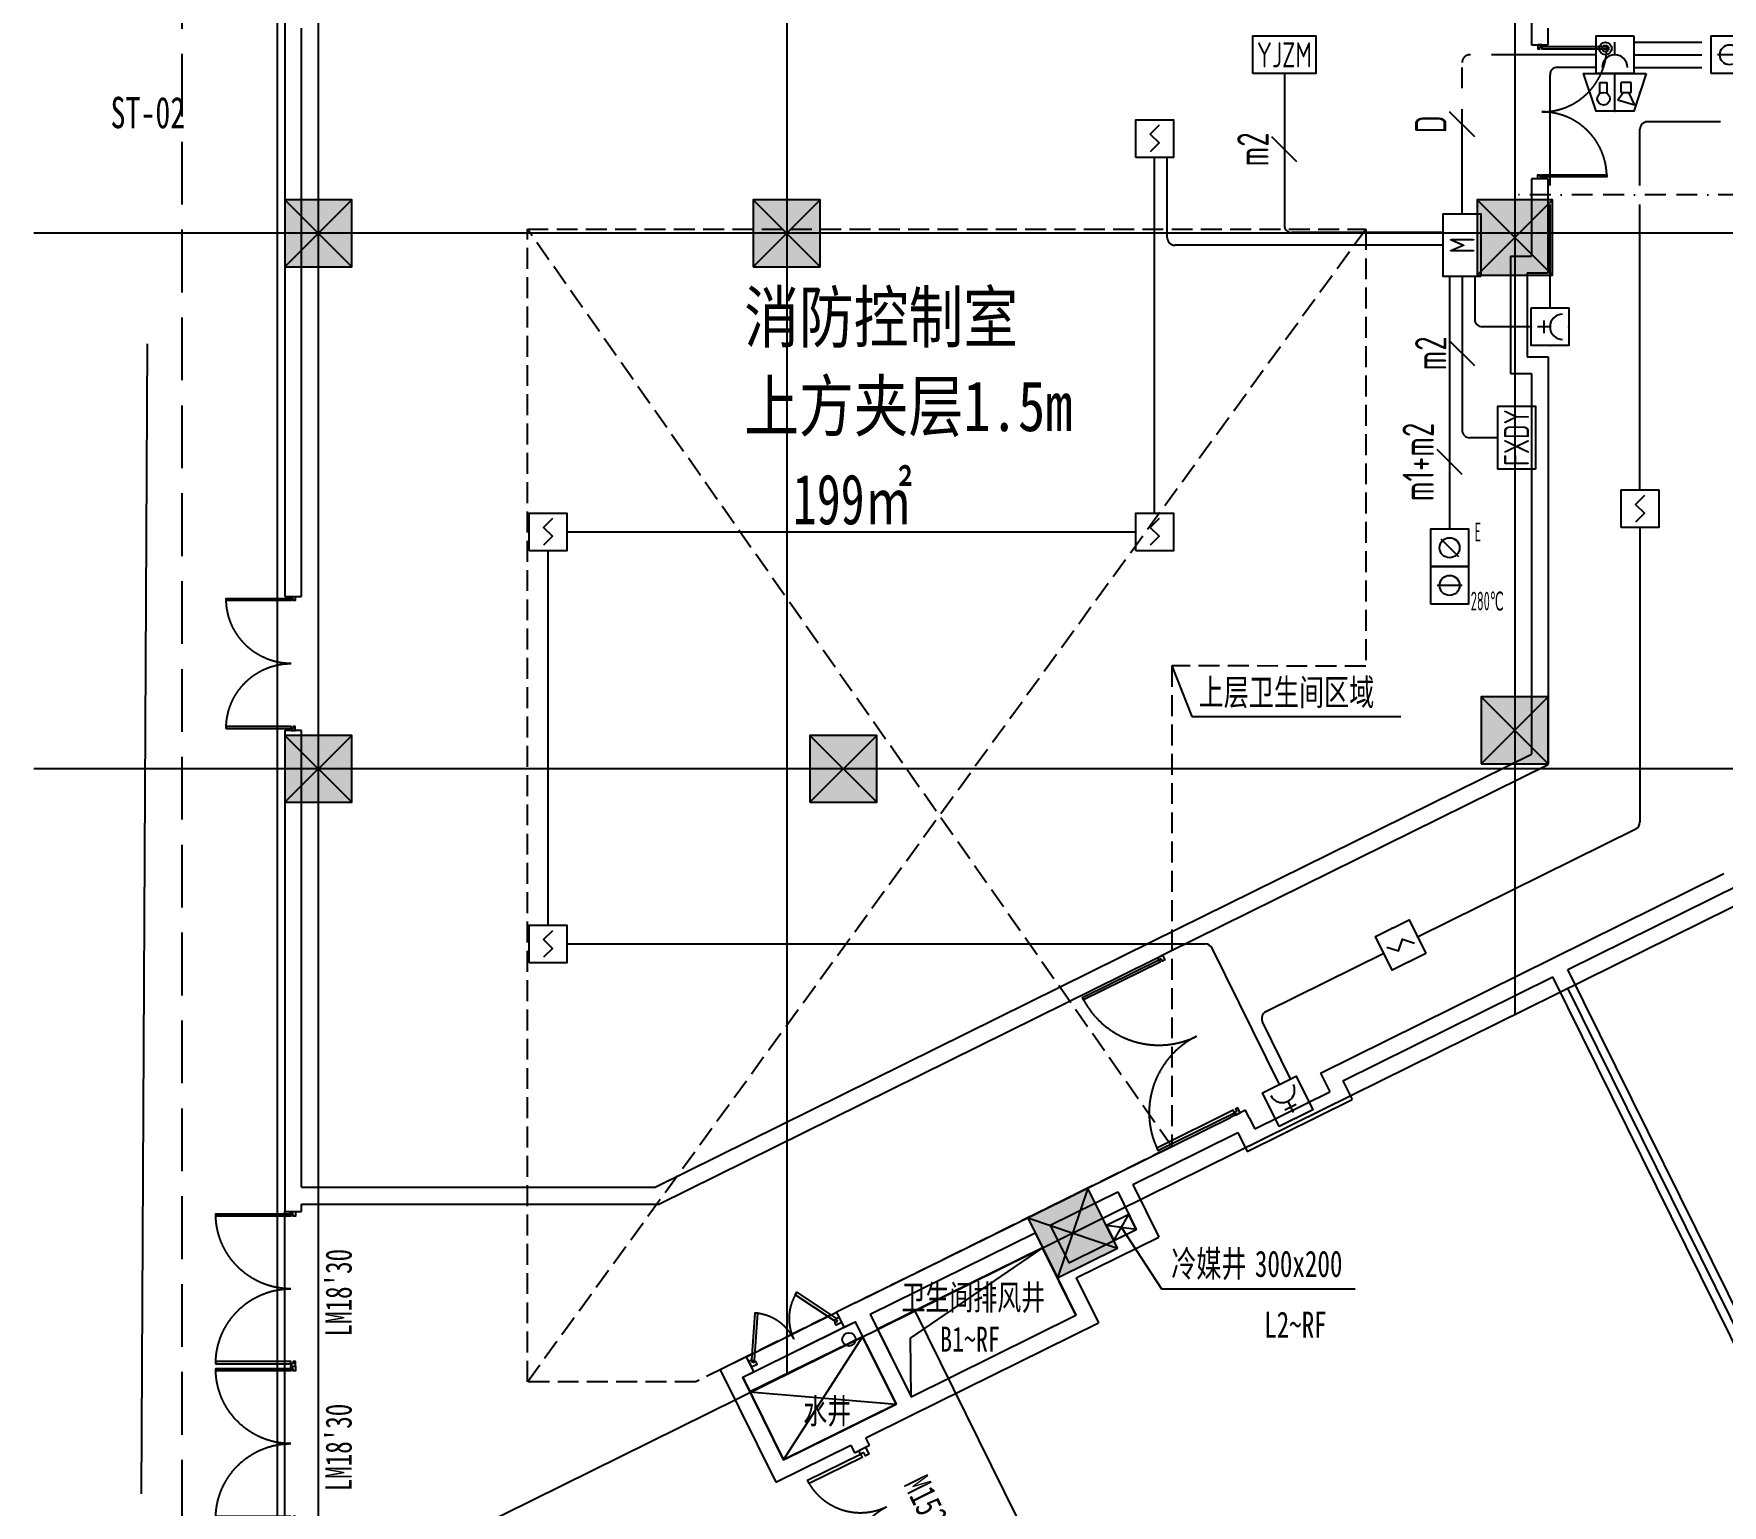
# Model space of a CAD drawing. Header units: millimetres. Extents: x -99490 to 495010, y -402480 to 18020.
# Drawn here: x 83477 to 103656, y -199505 to -181923 of the extents above; entities that cross this region are included whole.
import ezdxf
from ezdxf.enums import TextEntityAlignment as Align

# ---------------------------------------------------------------- set-up
doc = ezdxf.new("R2010")
doc.units = ezdxf.units.MM
doc.header["$LTSCALE"] = 1000
for name, pattern in [('__覆盖_A10-二层平面工作区_TEN25C3T$0$DASH', [0.35, 0.25, -0.1]), ('__覆盖_A10-二层平面工作区_TEN25C3T$0$HIDDEN', [9.525, 6.35, -3.175]), ('BORDER', [1.75, 0.5, -0.25, 0.5, -0.25, 0, -0.25]), ('CENTER', [2, 1.25, -0.25, 0.25, -0.25]), ('HIDDEN', [9.525, 6.35, -3.175])]:
    doc.linetypes.add(name, pattern=pattern)
for name, color, linetype in [('__覆盖_A10-二层平面工作区_TEN25C3T$0$__附着_A70-楼电梯B1F零件图_TEN25C3T_设计区_0$0$房间面积', 9, 'Continuous'), ('__覆盖_A10-二层平面工作区_TEN25C3T$0$AD-NUMB', 9, 'Continuous'), ('__覆盖_A10-二层平面工作区_TEN25C3T$0$AE-DOOR-INSD', 9, 'Continuous'), ('A-建筑底图', 9, 'Continuous'), ('C-XREF-EXT', 7, 'Continuous'), ('E-FAS-DEVC', 3, 'Continuous'), ('E-FAS-DIMS', 6, 'Continuous'), ('E-FAS-WIRE', 4, 'Continuous'), ('E-FAS-WIRE2', 4, 'CENTER'), ('E-FAS-WIRE5', 4, 'HIDDEN'), ('E-FAS-WIRE7', 4, 'BORDER'), ('E-UNIV-EL', 140, 'Continuous')]:
    doc.layers.add(name, color=color, linetype=linetype)
doc.styles.add('__覆盖_A10-二层平面工作区_TEN25C3T$0$__覆盖_A70-扶梯外参专项图纸_TEN25C3T_设计区$0$TH-STYLE1', font='Stfangso_0.ttf', dxfattribs={"width": 0.7})
doc.styles.add('__覆盖_A10-二层平面工作区_TEN25C3T$0$__附着_A70-楼电梯B1F零件图_TEN25C3T_设计区_0$0$TH-STYLE1', font='Stfangso_0.ttf', dxfattribs={"width": 0.7})
doc.styles.add('__覆盖_A10-二层平面工作区_TEN25C3T$0$STANDARD', font='Stfangso_0.ttf', dxfattribs={"width": 0.7})
doc.styles.add('__覆盖_A10-二层平面工作区_TEN25C3T$0$TH-STYLE1', font='Stfangso_0.ttf', dxfattribs={"width": 0.7})
doc.styles.add('_TEL_DIM', font='TSSDENG', dxfattribs={"width": 0.65, "height": 3.5, "bigfont": 'TSSDCHN'})
doc.styles.add('TH-STYLE3', font='tssdeng.shx', dxfattribs={"width": 0.65, "bigfont": 'tssdchn.shx'})

# ---------------------------------------------------------------- blocks, each defined once
blk = doc.blocks.new('E-BFAS610')
blk.add_lwpolyline([(-1.5, -1.5), (-1.5, 1.5), (1.5, 1.5), (1.5, -1.5)], close=True)
at = {"layer": 'E-UNIV-EL'}
for p, q in [((0, 0), (0, -1)), ((-0.5, -0.5), (0.5, -0.5))]:
    blk.add_line(p, q, dxfattribs=at)
blk.add_arc((0, 1), 1, 180, 0, dxfattribs=at)
blk = doc.blocks.new('$equip$00003445')
for p in [(0, 1.5), (-1.5, 0), (1.5, 0), (0, -1.5)]:
    blk.add_point(p)
at = {"rotation": 359.9996786081254}
blk.add_blockref('E-BFAS610', (0, 0), dxfattribs=at)
at = {"color": 7, "style": '_TEL_DIM', "flags": 1}
for tag in ['REMARK', 'A']:
    blk.add_attdef(tag, text='', height=0.01, dxfattribs=at).set_placement((0, 0), align=Align.MIDDLE_CENTER)
blk = doc.blocks.new('E-BFAS712')
blk.add_lwpolyline([(-1.5, -1.5), (-1.5, 1.5), (1.5, 1.5), (1.5, -1.5)], close=True)
at = {"layer": 'E-UNIV-EL'}
blk.add_line((1, 0), (-1, 0), dxfattribs=at)
blk.add_circle((0, 0), 0.8, dxfattribs=at)
at = {"layer": 'E-UNIV-EL', "style": 'TH-STYLE3', "width": 0.5}
blk.add_attdef('F', text='', height=1.5, dxfattribs=at).set_placement((3, -1.25), align=Align.MIDDLE)
blk = doc.blocks.new('E-BFAS730')
blk.add_lwpolyline([(-1.5, -1.5), (-1.5, 1.5), (1.5, 1.5), (1.5, -1.5)], close=True)
at = {"layer": 'E-UNIV-EL'}
blk.add_line((-0.71, 0.71), (0.71, -0.71), dxfattribs=at)
blk.add_circle((0, 0), 0.8, dxfattribs=at)
at = {"layer": 'E-UNIV-EL', "style": 'TH-STYLE3', "width": 0.5}
blk.add_attdef('F', text='', height=1.5, dxfattribs=at).set_placement((2.25, 1.25), align=Align.MIDDLE)
blk = doc.blocks.new('E-BFAS810')
blk.add_lwpolyline([(-2.5, -1.5), (-2.5, 1.5), (2.5, 1.5), (2.5, -1.5)], close=True)
at = {"layer": 'E-UNIV-EL', "style": 'TH-STYLE3', "width": 0.7}
blk.add_attdef('BOX', text='', height=2, dxfattribs=at).set_placement((0, 0), align=Align.MIDDLE)
blk = doc.blocks.new('E-BFAS212')
blk.add_lwpolyline([(-1.5, -1.5), (-1.5, 1.5), (1.5, 1.5), (1.5, -1.5)], close=True)
at = {"layer": 'E-UNIV-EL'}
blk.add_line((0, 0), (0, -1), dxfattribs=at)
for radius in [0.5, 0.25]:
    blk.add_circle((0.75, -0.5), radius, dxfattribs=at)
blk.add_arc((0, 1), 1, 180, 0, dxfattribs=at)
blk = doc.blocks.new('$equip$00003443')
at = {"layer": 'E-FAS-DEVC', "rotation": 359.9996786081254}
blk.add_blockref('E-BFAS212', (0, 0), dxfattribs=at)
blk = doc.blocks.new('E-BFAS330')
blk.add_lwpolyline([(-2.5, -1.5), (-1.5, 1.5), (1.5, 1.5), (2.5, -1.5)], close=True)
at = {"layer": 'E-UNIV-EL'}
for p, q in [((0, 1.5), (0, -1.5)), ((-1.56, 1), (-0.24, 0.6)), ((-1.1, 0), (-1.56, 1)), ((-0.5, 0), (-1.3, 0)), ((-1.3, 0), (-1.3, -0.8)), ((-0.7, 0), (-0.24, 0.6)), ((-0.5, 0), (-0.5, -0.8)), ((0.6, 0.1), (0.6, -0.8)), ((1.2, 0.1), (1.2, -0.8)), ((-1.3, -0.8), (-0.5, -0.8)), ((1.2, -0.8), (0.6, -0.8))]:
    blk.add_line(p, q, dxfattribs=at)
blk.add_circle((0.9, 0.5), 0.5, dxfattribs=at)
blk = doc.blocks.new('$equip$00003451')
for p in [(0, 3), (-2, 1.5), (2, 1.5), (0, 0)]:
    blk.add_point(p)
at = {"rotation": 359.9996786081254}
blk.add_blockref('E-BFAS330', (0, 1.5), dxfattribs=at)
at = {"color": 7, "style": '_TEL_DIM', "flags": 1}
for tag in ['REMARK', 'A']:
    blk.add_attdef(tag, text='', height=0.01, dxfattribs=at).set_placement((0, 0), align=Align.MIDDLE_CENTER)
blk = doc.blocks.new('E-BFAS110')
blk.add_lwpolyline([(-1.5, -1.5), (-1.5, 1.5), (1.5, 1.5), (1.5, -1.5)], close=True)
at = {"layer": 'E-UNIV-EL'}
blk.add_lwpolyline([(0.35, 1.06), (-0.35, 0.35), (0.35, -0.35), (-0.35, -1.06)], dxfattribs=at)
blk = doc.blocks.new('$Equip$00002649')
at = {"layer": 'E-FAS-DEVC', "rotation": 359.9996786081254}
blk.add_blockref('E-BFAS110', (0, 0), dxfattribs=at)
blk = doc.blocks.new('$equip$00003436')
for p in [(0, 1.5), (-1.5, 0), (1.5, 0), (0, -1.5)]:
    blk.add_point(p)
at = {"rotation": 359.9996786081254}
blk.add_blockref('E-BFAS110', (0, 0), dxfattribs=at)
at = {"color": 7, "style": '_TEL_DIM', "flags": 1}
for tag in ['REMARK', 'A']:
    blk.add_attdef(tag, text='', height=0.01, dxfattribs=at).set_placement((0, 0), align=Align.MIDDLE_CENTER)
blk = doc.blocks.new('E-BFAS011')
blk.add_lwpolyline([(-2.5, -1.5), (-2.5, 1.5), (2.5, 1.5), (2.5, -1.5)], close=True)
at = {"layer": 'E-UNIV-EL', "style": 'TH-STYLE3', "width": 0.7}
blk.add_attdef('F', text='', height=2, dxfattribs=at).set_placement((0, 0), align=Align.MIDDLE)
blk = doc.blocks.new('E-ANNO04')
blk.add_line((-1, -1), (1, 1))
at = {"style": 'TH-STYLE3', "width": 0.7}
blk.add_attdef('N', text='', height=2.5, dxfattribs=at).set_placement((0, 2.5), align=Align.MIDDLE)
blk = doc.blocks.new('*U466')
for points in [[(30, 30), (60, 30), (60, 1000), (30, 1000)], [(1970, 30), (1940, 30), (1940, 1000), (1970, 1000)]]:
    blk.add_lwpolyline(points, close=True)
for points in [[(30, 0), (30, 30), (0, 30), (0, -30), (60, -30), (60, 0), (30, 0)], [(1970, 0), (1970, 30), (2000, 30), (2000, -30), (1940, -30), (1940, 0), (1970, 0)]]:
    blk.add_lwpolyline(points)
at = {"linetype": '__覆盖_A10-二层平面工作区_TEN25C3T$0$HIDDEN'}
for centre, start, end in [((30, 30), 0, 90), ((1970, 30), 90, 180)]:
    blk.add_arc(centre, 970, start, end, dxfattribs=at)
blk = doc.blocks.new('__覆盖_A10-二层平面工作区_TEN25C3T$0$$DorLib2D$00000002')
at = {"layer": '__覆盖_A10-二层平面工作区_TEN25C3T$0$AE-DOOR-INSD', "xscale": -0.0005, "yscale": 0.0005, "zscale": 0.0005, "rotation": 2.749842017599796e-11}
blk.add_blockref('*U466', (0.5, 0), dxfattribs=at)
blk = doc.blocks.new('*U472')
for points in [[(30, 30), (56, 15), (291, 422), (265, 437)], [(970, 30), (944, 15), (709, 422), (735, 437)]]:
    blk.add_lwpolyline(points, close=True)
for points in [[(30, 0), (30, 30), (0, 30), (0, -30), (60, -30), (60, 0), (30, 0)], [(970, 0), (970, 30), (1000, 30), (1000, -30), (940, -30), (940, 0), (970, 0)]]:
    blk.add_lwpolyline(points)
at = {"linetype": '__覆盖_A10-二层平面工作区_TEN25C3T$0$HIDDEN'}
for centre, start, end in [((30, 30), 0, 60), ((970, 30), 120, 180)]:
    blk.add_arc(centre, 470, start, end, dxfattribs=at)
blk = doc.blocks.new('__覆盖_A10-二层平面工作区_TEN25C3T$0$$DorLib2D$00000297')
at = {"layer": '__覆盖_A10-二层平面工作区_TEN25C3T$0$AE-DOOR-INSD', "xscale": 0.001, "yscale": 0.001, "zscale": 0.001}
blk.add_blockref('*U472', (-0.5, 0), dxfattribs=at)
blk = doc.blocks.new('*U496')
for points in [[(30, 30), (60, 30), (60, 500), (30, 500)], [(970, 30), (940, 30), (940, 500), (970, 500)]]:
    blk.add_lwpolyline(points, close=True)
for points in [[(30, 0), (30, 30), (0, 30), (0, -30), (60, -30), (60, 0), (30, 0)], [(970, 0), (970, 30), (1000, 30), (1000, -30), (940, -30), (940, 0), (970, 0)]]:
    blk.add_lwpolyline(points)
at = {"linetype": '__覆盖_A10-二层平面工作区_TEN25C3T$0$HIDDEN'}
for centre, start, end in [((30, 30), 0, 90), ((970, 30), 90, 180)]:
    blk.add_arc(centre, 470, start, end, dxfattribs=at)
blk = doc.blocks.new('__覆盖_A10-二层平面工作区_TEN25C3T$0$$DorLib2D$00000292')
at = {"layer": '__覆盖_A10-二层平面工作区_TEN25C3T$0$AE-DOOR-INSD', "xscale": 0.001, "yscale": 0.001, "zscale": 0.001}
blk.add_blockref('*U496', (-0.5, 0), dxfattribs=at)
blk = doc.blocks.new('A$C4BB53128')
at = {"layer": 'A-建筑底图'}
h = blk.add_hatch(color=256, dxfattribs=at)
h.dxf.hatch_style = 1
h.paths.add_polyline_path([(-54670.4, 71000.1), (-55470.4, 71000.1), (-55470.4, 70200.1), (-54670.4, 70200.1)])
h = blk.add_hatch(color=256, dxfattribs=at)
h.dxf.hatch_style = 1
h.paths.add_polyline_path([(-49070.4, 71000.1), (-49870.4, 71000.1), (-49870.4, 70200.1), (-49070.4, 70200.1)])
h = blk.add_hatch(color=256, dxfattribs=at)
h.dxf.hatch_style = 1
h.paths.add_polyline_path([(-40320.4, 71000.1), (-41220.4, 71000.1), (-41220.4, 70100.1), (-40320.4, 70100.1)])
h = blk.add_hatch(color=256, dxfattribs=at)
h.dxf.hatch_style = 1
h.paths.add_polyline_path([(-40370.4, 65060.1), (-41170.4, 65060.1), (-41170.4, 64260.1), (-40370.4, 64260.1)])
h = blk.add_hatch(color=256, dxfattribs=at)
h.dxf.hatch_style = 1
h.paths.add_polyline_path([(-54670.4, 64600.1), (-55470.4, 64600.1), (-55470.4, 63800.1), (-54670.4, 63800.1)])
h = blk.add_hatch(color=256, dxfattribs=at)
h.dxf.hatch_style = 1
h.paths.add_polyline_path([(-48395.4, 64600.1), (-49195.4, 64600.1), (-49195.4, 63800.1), (-48395.4, 63800.1)])
h = blk.add_hatch(color=256, dxfattribs=at)
h.dxf.hatch_style = 1
h.paths.add_polyline_path([(-45871.9, 59191.2), (-46589.1, 58836.7), (-46234.7, 58119.5), (-45517.5, 58474)])
for p, q in [((-55070.4, 86100), (-55070.4, 54199)), ((-49470.4, 86100), (-49470.4, 56966.5)), ((-40770.4, 86100), (-40770.4, 61266)), ((-58470.4, 52518.7), (4061, 83421.5)), ((-55559.9, 80400.3), (-55559.9, 54503.7)), ((-55470.4, 73150), (-55470.4, 66258.2)), ((-55270.4, 66258.2), (-55270.4, 73050)), ((-40570.4, 73150), (-40570.4, 72850)), ((-40370.4, 72850), (-40370.4, 73050)), ((-40570.4, 72850), (-40370.4, 72850)), ((-40370.4, 71250), (-40570.4, 71250)), ((-40570.4, 71250), (-40570.4, 70325.1)), ((-40370.4, 70125.1), (-40370.4, 71250)), ((-55470.4, 71000.1), (-54670.4, 70200.1)), ((-54670.4, 71000.1), (-55470.4, 70200.1)), ((-49870.4, 71000.1, 0), (-49070.4, 70200.1, 0)), ((-49070.4, 71000.1, 0), (-49870.4, 70200.1, 0)), ((-41220.4, 71000.1, 0), (-40320.4, 70100.1, 0)), ((-40320.4, 71000.1, 0), (-41220.4, 70100.1, 0)), ((-5970.4, 70600.1), (-58470.4, 70600.1)), ((-40820.4, 70325.1), (-40820.4, 68925.1)), ((-40620.4, 70125.1), (-40620.4, 69125.1)), ((-57116.3, 69280.1, 0), (-57185.5, 55537.3, 0)), ((-40370.4, 69125.1), (-40370.4, 64252.3)), ((-40570.4, 68925.1), (-40570.4, 64376.5)), ((-55470.4, 66258.2), (-55270.4, 66258.2)), ((-44870.4, 65430.1), (-44630.1, 64824)), ((-41170.4, 65060.1, 0), (-40370.4, 64260.1, 0)), ((-40370.4, 65060.1, 0), (-41170.4, 64260.1, 0)), ((-44630.1, 64824), (-42130.5, 64824)), ((-55270.4, 64658.2), (-55470.4, 64658.2)), ((-55470.4, 64658.2), (-55470.4, 59100)), ((-55470.4, 64600.1), (-54670.4, 63800.1)), ((-54670.4, 64600.1), (-55470.4, 63800.1)), ((-55270.4, 59200), (-55270.4, 64658.2)), ((-49195.4, 64600.1, 0), (-48395.4, 63800.1, 0)), ((-48395.4, 64600.1, 0), (-49195.4, 63800.1, 0)), ((-45098.1, 62139), (-40570.4, 64376.5)), ((-14670.4, 64200.1), (-58470.4, 64200.1)), ((-44919.9, 62004), (-40370.4, 64252.3)), ((-40313.8, 61937.8), (-38270.4, 62947.7)), ((-40135.5, 61802.8), (-38070.4, 62823.4)), ((-51045.1, 59200), (-45098.1, 62139)), ((-45099.2, 61915.4), (-44919.9, 62004)), ((-50998.4, 59000), (-45099.2, 61915.4)), ((-43093, 60564.4), (-40313.8, 61937.8)), ((-34309.5, 50013.9), (-40135.5, 61802.8)), ((-42825.1, 60473.7), (-40314.8, 61714.2)), ((-34488.8, 49925.3), (-40314.8, 61714.2)), ((-9704.4, 0), (-40136.6, 61579.2)), ((-43093, 60564.4), (-42982.2, 60340.3)), ((-43878.7, 59897.2), (-42982.2, 60340.3)), ((-42825.1, 60473.7), (-42714.3, 60249.6)), ((-43969.4, 59629.3), (-42714.3, 60249.6)), ((-45513.5, 59368.2), (-44168.8, 60032.7)), ((-43989.5, 60121.3), (-44168.8, 60032.7)), ((-43945.2, 60031.7), (-43989.5, 60121.3)), ((-43945.2, 60031.7), (-43878.7, 59897.2)), ((-45335.2, 59233.2), (-44080.2, 59853.4)), ((-44080.2, 59853.4), (-43969.4, 59629.3)), ((-46500.6, 58880.3), (-45513.5, 59368.2)), ((-55270.4, 59200), (-51045.1, 59200)), ((-46322.4, 58745.3), (-45514.5, 59144.6)), ((-45871.9, 59191.2, 0), (-46234.7, 58119.5, 0)), ((-45514.5, 59144.6), (-45293, 58696.4)), ((-45335.2, 59233.2), (-45025.1, 58605.7)), ((-55470.4, 59100), (-55470.4, 58911.8)), ((-55270.4, 59000), (-50998.4, 59000)), ((-55270.4, 58911.8), (-55270.4, 59000)), ((-55470.4, 58911.8), (-55270.4, 58911.8)), ((-48651.3, 57817.5), (-46500.6, 58880.3)), ((-46589.1, 58836.7, 0), (-45517.5, 58474, 0)), ((-46322.4, 58745.3), (-46100.9, 58297.1)), ((-48473, 57682.5), (-46501.7, 58656.7)), ((-46501.7, 58656.7), (-46235.8, 58118.8)), ((-46100.9, 58297.1), (-45293, 58696.4)), ((-46012.2, 58117.8), (-45025.1, 58605.7)), ((-45471.8, 58719.5), (-44993.4, 57986.2)), ((-46235.8, 58118.8), (-46014.3, 57670.6)), ((-46012.2, 58117.8), (-45746.4, 57579.9)), ((-44993.4, 57986.2), (-42676.7, 57986.2)), ((-48651.3, 57817.5), (-48875.4, 57706.7)), ((-19408.8, 0), (-47936.2, 57724.7)), ((-49951.2, 57175.1, 0), (-48875.4, 57706.7, 0)), ((-49862.6, 56995.8, 0), (-48786.8, 57527.4, 0)), ((-48875.4, 57706.7), (-48786.8, 57527.4)), ((-48786.8, 57527.4), (-48652.3, 57593.9)), ((-48652.3, 57593.9), (-48165, 56607.7)), ((-48473, 57682.5), (-47985.7, 56696.4)), ((-47986.7, 56472.7), (-45746.4, 57579.9)), ((-47985.7, 56696.4), (-46014.3, 57670.6)), ((-49509.7, 55943.2), (-48563.7, 57414.6)), ((-49951.2, 57175.1), (-50265, 57020)), ((-49862.6, 56995.8), (-49951.2, 57175.1)), ((-50265, 57020), (-49600.4, 55675.3)), ((-49997.1, 56929.3), (-49862.6, 56995.8)), ((-49997.1, 56929.3), (-49509.7, 55943.2)), ((-49910.6, 56754.4), (-48165, 56607.8)), ((-48702.9, 56341.9), (-48165, 56607.7)), ((-49509.7, 55943.2), (-48702.9, 56341.9)), ((-48524.6, 56206.9), (-47986.7, 56472.7)), ((-49600.4, 55675.3), (-48703.9, 56118.3)), ((-48703.9, 56118.3), (-48659.6, 56028.7)), ((-48659.6, 56028.7), (-48480.3, 56117.3)), ((-48480.3, 56117.3), (-48524.6, 56206.9))]:
    blk.add_line(p, q, dxfattribs=at)
at = {"layer": 'A-建筑底图', "linetype": '__覆盖_A10-二层平面工作区_TEN25C3T$0$DASH'}
for p, q in [((-52570.4, 56875.1), (-42550.1, 70650.1)), ((-44870.4, 59686), (-52570.4, 70650.1))]:
    blk.add_line(p, q, dxfattribs=at)
at = {"layer": 'A-建筑底图', "linetype": 'ByBlock'}
for p, q in [((-40820.4, 70325.1), (-40570.4, 70325.1)), ((-40620.4, 70125.1), (-40370.4, 70125.1)), ((-40620.4, 69125.1), (-40370.4, 69125.1)), ((-40820.4, 68925.1), (-40570.4, 68925.1)), ((-55470.4, 57061.8), (-55470.4, 58911.8)), ((-55470.4, 55211.8), (-55470.4, 57061.8))]:
    blk.add_line(p, q, dxfattribs=at)
at = {"layer": 'A-建筑底图', "lineweight": -2}
for p, q in [((-45293, 58696.4), (-45650.5, 58742.7)), ((-45561.9, 58563.4), (-45381.6, 58875.7))]:
    blk.add_line(p, q, dxfattribs=at)
at = {"layer": 'A-建筑底图', "linetype": '__覆盖_A10-二层平面工作区_TEN25C3T$0$DASH', "ltscale": 3}
blk.add_lwpolyline([(-58470.4, 54315.7), (-56695.4, 55193), (-56695.4, 81300), (-14270.4, 81300)], dxfattribs=at)
at = {"layer": 'A-建筑底图'}
for points in [[(-55470.4, 70200.1), (-54670.4, 70200.1), (-54670.4, 71000.1), (-55470.4, 71000.1)], [(-55470.4, 63800.1), (-54670.4, 63800.1), (-54670.4, 64600.1), (-55470.4, 64600.1)], [(-45650.5, 58742.7), (-45561.9, 58563.4), (-45293, 58696.4), (-45381.6, 58875.7)], [(-46413.1, 58477.4), (-48384.4, 57503.2), (-47985.7, 56696.4), (-46014.3, 57670.6)], [(-48165, 56607.7), (-49509.7, 55943.2), (-49997.1, 56929.3), (-48652.3, 57593.9)], [(-49910.6, 56754.4), (-49509.7, 55943.2), (-48165, 56607.7), (-48563.7, 57414.6)]]:
    blk.add_lwpolyline(points, close=True, dxfattribs=at)
at = {"layer": 'A-建筑底图', "elevation": 0}
for points in [[(-49870.4, 70200.1), (-49070.4, 70200.1), (-49070.4, 71000.1), (-49870.4, 71000.1)], [(-41220.4, 70100.1), (-40320.4, 70100.1), (-40320.4, 71000.1), (-41220.4, 71000.1)], [(-41170.4, 64260.1), (-40370.4, 64260.1), (-40370.4, 65060.1), (-41170.4, 65060.1)], [(-49195.4, 63800.1), (-48395.4, 63800.1), (-48395.4, 64600.1), (-49195.4, 64600.1)], [(-46234.7, 58119.5), (-45517.5, 58474), (-45871.9, 59191.2), (-46589.1, 58836.7)]]:
    blk.add_lwpolyline(points, close=True, dxfattribs=at)
at = {"layer": 'A-建筑底图', "linetype": '__覆盖_A10-二层平面工作区_TEN25C3T$0$DASH'}
blk.add_lwpolyline([(-52570.4, 70650.1), (-42550.1, 70650.1), (-42550.1, 65427.5), (-44870.4, 65430.1), (-44870.4, 59686), (-50558.3, 56875.1), (-52570.4, 56875.1)], close=True, dxfattribs=at)
at = {"layer": 'A-建筑底图'}
blk.add_lwpolyline([(-47985.7, 56696.4), (-47993.7, 57397.2), (-46412, 58478.1)], dxfattribs=at)
blk.add_circle((-48727.6, 57382.2), 80, dxfattribs=at)
for name, p, xscale, yscale, zscale, rotation in [('__覆盖_A10-二层平面工作区_TEN25C3T$0$$DorLib2D$00000002', (-40470.4, 72050), -1600, 1600, -1600, 270.0000000000867), ('__覆盖_A10-二层平面工作区_TEN25C3T$0$$DorLib2D$00000002', (-55370.4, 65458.2), 1600, 1600, 1600, 90), ('__覆盖_A10-二层平面工作区_TEN25C3T$0$$DorLib2D$00000002', (-44544.3, 61018.4), 2100, -2100, 2100, 296.2983916369686), ('__覆盖_A10-二层平面工作区_TEN25C3T$0$$DorLib2D$00000297', (-49369, 57351.3), 1200, 1200, 1200, 26.29839163692468)]:
    blk.add_blockref(name, p, dxfattribs=dict(at, xscale=xscale, yscale=yscale, zscale=zscale, rotation=rotation))
at = {"layer": 'A-建筑底图', "linetype": 'ByBlock'}
ref = blk.add_blockref('__覆盖_A10-二层平面工作区_TEN25C3T$0$$DorLib2D$00000002', (-55370.4, 57986.8), dxfattribs=dict(at, xscale=1850, yscale=1850, zscale=1850, rotation=90))
ref.add_attrib('A', "LM18'30", (-54670.4, 57417.2), dxfattribs={"layer": '__覆盖_A10-二层平面工作区_TEN25C3T$0$AD-NUMB', "linetype": 'ByBlock', "height": 313.95, "rotation": 90, "style": '__覆盖_A10-二层平面工作区_TEN25C3T$0$STANDARD', "width": 0.7})
ref = blk.add_blockref('__覆盖_A10-二层平面工作区_TEN25C3T$0$$DorLib2D$00000002', (-55370.4, 56136.8), dxfattribs=dict(at, xscale=1850, yscale=1850, zscale=1850, rotation=90))
ref.add_attrib('A', "LM18'30", (-54670.4, 55567.2), dxfattribs={"layer": '__覆盖_A10-二层平面工作区_TEN25C3T$0$AD-NUMB', "linetype": 'ByBlock', "height": 313.95, "rotation": 90, "style": '__覆盖_A10-二层平面工作区_TEN25C3T$0$STANDARD', "width": 0.7})
at = {"layer": 'A-建筑底图'}
ref = blk.add_blockref('__覆盖_A10-二层平面工作区_TEN25C3T$0$$DorLib2D$00000292', (-48237.7, 55400.6), dxfattribs=dict(at, xscale=1500, yscale=-1500, zscale=1500, rotation=296.2983916369747))
ref.add_attrib('A', 'M1521', (-48079.4, 55650.1), dxfattribs={"layer": '__覆盖_A10-二层平面工作区_TEN25C3T$0$AD-NUMB', "height": 313.95, "rotation": 296.29839, "style": '__覆盖_A10-二层平面工作区_TEN25C3T$0$TH-STYLE1', "width": 0.7})
at = {"layer": '__覆盖_A10-二层平面工作区_TEN25C3T$0$__附着_A70-楼电梯B1F零件图_TEN25C3T_设计区_0$0$房间面积', "style": '__覆盖_A10-二层平面工作区_TEN25C3T$0$__附着_A70-楼电梯B1F零件图_TEN25C3T_设计区_0$0$TH-STYLE1', "width": 0.7}
blk.add_text('ST-02', height=375, dxfattribs=at).set_placement((-57552.3, 71854.7))
at = {"layer": 'A-建筑底图', "style": '__覆盖_A10-二层平面工作区_TEN25C3T$0$TH-STYLE1'}
for s, height, width, p in [('消防控制室', 600, 0.8, (-49979.8, 69298)), ('上方夹层1.5m', 600, 0.8, (-49979.8, 68235.6)), ('上层卫生间区域', 313.95, 0.7, (-44548.1, 64959)), ('冷媒井', 313.95, 0.7, (-44875.2, 58128.8)), ('300x200', 313.95, 0.7, (-43876.2, 58128.8)), ('L2~RF', 313.95, 0.7, (-43764.7, 57401.2)), ('水井', 300, 0.7, (-49273.8, 56375))]:
    blk.add_text(s, height=height, dxfattribs=dict(at, width=width)).set_placement(p)
at = {"layer": 'A-建筑底图', "style": '__覆盖_A10-二层平面工作区_TEN25C3T$0$TH-STYLE1', "width": 0.7}
blk.add_text('199㎡', height=600, dxfattribs=at).set_placement((-48682.9, 67473.5), align=Align.MIDDLE)
at = {"layer": 'A-建筑底图', "insert": (-48211, 58035.1), "char_height": 300, "attachment_point": 1, "style": '__覆盖_A10-二层平面工作区_TEN25C3T$0$TH-STYLE1'}
blk.add_mtext_dynamic_manual_height_columns('\\pi110.48;卫生间排风井\\P\\pi572.8;B1~RF', width=2068.638, gutter_width=5000, heights=[0], dxfattribs=at)
at = {"layer": 'A-建筑底图', "style": '__覆盖_A10-二层平面工作区_TEN25C3T$0$__覆盖_A70-扶梯外参专项图纸_TEN25C3T_设计区$0$TH-STYLE1', "width": 0.7}
for tag, p in [('从一层上', (-22115.9, 51236.1)), ('下至一层', (-21070.5, 50140.8)), ('上至三层', (-29785.2, 44316)), ('从三层下', (-28727.8, 43187.7))]:
    blk.add_attdef(tag, p, '', height=125, rotation=42.0392, dxfattribs=at)

msp = doc.modelspace()

# ---------------------------------------------------------------- linework, layer by layer
at = {"layer": 'E-FAS-WIRE', "linetype": 'Continuous'}
for p, q in [((102598, -182024), (103411, -182024)), ((98423, -182399), (98423, -184209)), ((101598, -183737), (101598, -182414)), ((102148, -182324), (101688, -182324)), ((103636, -182974), (102763, -182974)), ((102673, -183737), (102673, -183064)), ((96873, -187649), (96873, -183399)), ((97023, -184359), (97023, -183399)), ((101598, -185199), (101598, -183962)), ((102673, -187374), (102673, -183962)), ((100323, -184299), (98513, -184299)), ((100323, -184449), (97113, -184449)), ((100398, -184824), (100398, -187839)), ((100548, -184824), (100548, -186659)), ((100698, -184824), (100698, -185334)), ((101373, -185424), (100788, -185424)), ((100973, -186749), (100638, -186749)), ((102673, -187824), (102673, -191343)), ((89848, -187874), (96648, -187874)), ((89623, -192574), (89623, -188099)), ((100015, -192713), (102623, -191424)), ((89848, -192799), (97479, -192799)), ((98364, -194477), (97559, -192849)), ((99612, -192912), (98202, -193609)), ((98498, -194411), (98161, -193729))]:
    msp.add_line(p, q, dxfattribs=at)
for centre, start, end in [((101688, -182414), 90, 180), ((102763, -183064), 90, 180), ((98513, -184209), 180, 270), ((97113, -184359), 180, 270), ((100788, -185334), 180, 270), ((100638, -186659), 180, 270), ((102583, -191343), 296.2984, 0), ((97479, -192889), 26.2984, 90), ((98242, -193689), 116.2984, 206.2984)]:
    msp.add_arc(centre, 90, start, end, dxfattribs=at)
at = {"layer": 'E-FAS-WIRE2'}
for p, q in [((102148, -182174), (100638, -182174)), ((102598, -182174), (103411, -182174)), ((100548, -184074), (100548, -182264))]:
    msp.add_line(p, q, dxfattribs=at)
msp.add_arc((100638, -182264), 90, 90, 180, dxfattribs=at)
at = {"layer": 'E-FAS-WIRE5'}
msp.add_line((102598, -182324), (103411, -182324), dxfattribs=at)
at = {"layer": 'E-FAS-WIRE7', "ltscale": 0.5}
msp.add_line((105108, -183849), (101223, -183849), dxfattribs=at)

# ---------------------------------------------------------------- block references
at = {"layer": 'C-XREF-EXT'}
msp.add_blockref('A$C4BB53128', (141947, -254906), dxfattribs=at)
at = {"layer": 'E-FAS-DEVC', "xscale": 150, "yscale": 150, "zscale": 150}
for name, p, values in [('E-BFAS810', (98423, -182174), {'BOX': 'YJZM'}), ('E-BFAS712', (103748, -182174), {'F': '280℃'}), ('E-BFAS730', (100398, -188064), {'F': 'E'}), ('E-BFAS712', (100398, -188514), {'F': '280℃'})]:
    msp.add_blockref(name, p, dxfattribs=at).add_auto_attribs(values)
for name, p, rotation in [('$equip$00003443', (102373, -182174), 179.9999999992694), ('$equip$00003451', (102373, -182399), 179.9996786074052), ('$equip$00003445', (101598, -185424), 270.0000000002601), ('$equip$00003436', (99813, -192812), 116.2983916376201), ('$equip$00003445', (98463, -194679), 26.29839163691306)]:
    msp.add_blockref(name, p, dxfattribs=dict(at, rotation=rotation))
for p in [(96873, -183174), (102673, -187599), (89623, -187874), (96873, -187874), (89623, -192799)]:
    msp.add_blockref('$Equip$00002649', p, dxfattribs=at)
at = {"layer": 'E-FAS-DEVC', "xscale": 150, "yscale": 150, "zscale": 150, "rotation": 90}
for name, p, values in [('E-BFAS011', (100548, -184449, 0), {'F': 'M'}), ('E-BFAS810', (101198, -186749), {'BOX': 'FXDY'})]:
    msp.add_blockref(name, p, dxfattribs=at).add_auto_attribs(values)
at = {"layer": 'E-FAS-DIMS', "xscale": 150, "yscale": 150, "zscale": 150, "rotation": 90}
for p, values in [((100548, -183004), {'N': 'D'}), ((98423, -183304), {'N': 'm2'}), ((100548, -185742), {'N': 'm2'}), ((100398, -187039), {'N': 'm1+m2'})]:
    msp.add_blockref('E-ANNO04', p, dxfattribs=at).add_auto_attribs(values)

doc.saveas('drawing.dxf')
